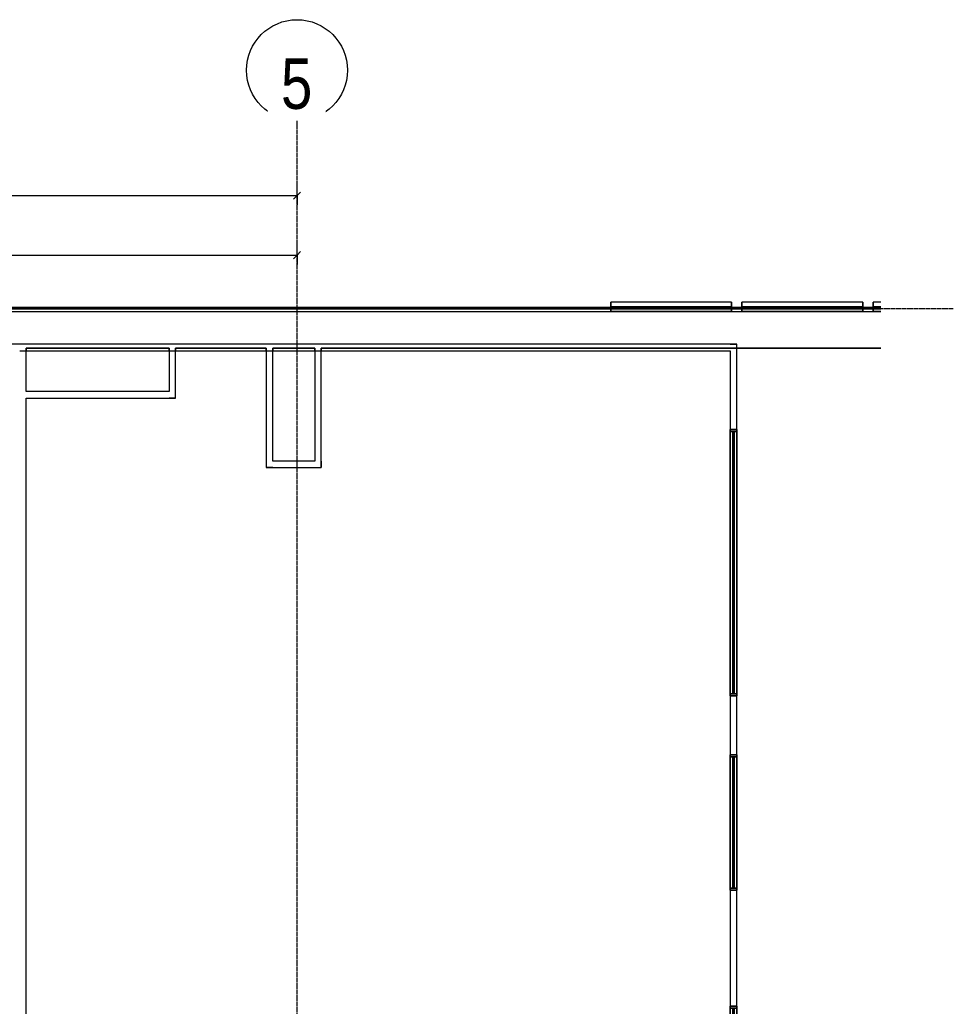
# Model space of a CAD drawing. Header units: millimetres. Extents: x -21807 to 29780, y -1565 to 60640.
# Drawn here: x 8789 to 15901, y 53122 to 60640 of the extents above; entities that cross this region are included whole.
import ezdxf

# ---------------------------------------------------------------- set-up
doc = ezdxf.new("R2010")
doc.units = ezdxf.units.MM
doc.linetypes.add('Grid Line', pattern=[22.225, 12.7, -3.175, 3.175, -3.175])
for name, color, linetype, lineweight in [('A-ANNO-DIMS', 7, 'Continuous', 9), ('A-ANNO-DIMS-110', 7, 'Continuous', 9), ('A-WALL', 7, 'Continuous', 9), ('A-WALL-PATT', 7, 'Continuous', 9), ('S-GRID', 7, 'Continuous', 9), ('S-GRID-IDEN', 7, 'Continuous', 9)]:
    doc.layers.add(name, color=color, linetype=linetype, lineweight=lineweight)
doc.layers.add('A-GLAZ', color=7, linetype='Continuous', lineweight=9, true_color=0x00007f)
doc.styles.add('Arial', font='arial.ttf', dxfattribs={"width": 0.8, "height": 385})
doc.styles.add('Arial_1', font='arial.ttf', dxfattribs={"width": 0.8, "height": 220})
doc.dimstyles.new('AK_DIM_2_0_Arial', dxfattribs={"dimscale": 304.8, "dimtxt": 224.457068, "dimasz": 0.180446, "dimexe": 0.360892, "dimexo": 0.360892, "dimgap": 0.036089, "dimtad": 1, "dimdec": 0, "dimzin": 0, "dimdsep": 46, "dimtxsty": 'Arial_1', "dimblk1": 'OBLIQUE', "dimblk2": 'OBLIQUE', "dimsah": 1, "dimcen": 0.09, "dimadec": 0, "dimazin": 0, "dimtfac": 1, "dimtdec": 4, "dimtix": 1, "dimtmove": 0, "dimatfit": 3, "dimfxl": 1, "dimtvp": 1, "dimtolj": 1, "dimtzin": 0, "dimarcsym": 2})

# ---------------------------------------------------------------- blocks, each defined once
blk = doc.blocks.new('AK_OViewTuongPanel - 2000x1200-1198638-MẶT BẰNG PHÂN VÙNG NHIỆT ĐỘ _ ĐỘ ẨM')
at = {"layer": 'A-GLAZ', "color": 9, "lineweight": 13, "true_color": 0xaaaad4}
for p, q in [((-1015, 25), (-1015, -25)), ((-1000, 25), (-1015, 25)), ((-1000, -25), (-1000, 25)), ((1000, 25), (-1000, 25)), ((1000, 5), (-1000, 5)), ((-1000, 5), (-1000, -5)), ((1015, 25), (1000, 25)), ((1000, 25), (1000, -25)), ((1000, -5), (1000, 5)), ((1015, -25), (1015, 25)), ((-1015, -25), (-1000, -25)), ((-1000, -5), (1000, -5)), ((-1000, -25), (1000, -25)), ((1000, -25), (1015, -25))]:
    blk.add_line(p, q, dxfattribs=at)
at = {"layer": 'A-GLAZ', "color": 7, "lineweight": 13, "true_color": 0xececf5}
for p, q in [((-1015, -25), (-1015, 25)), ((-1000, -5), (-1000, 5)), ((-1000, 5), (-1000, -5)), ((1000, 5), (1000, -5)), ((1000, -5), (1000, 5)), ((1015, 25), (1015, -25))]:
    blk.add_line(p, q, dxfattribs=at)
at = {"layer": 'A-GLAZ', "color": 254, "lineweight": 13, "true_color": 0xe0e0ef}
for p, q in [((-1015, 25), (-1000, 25)), ((-1000, 25), (-1000, 5)), ((1000, 25), (1015, 25)), ((1000, 5), (1000, 25)), ((-1000, -25), (-1015, -25)), ((-1000, -5), (-1000, -25)), ((1000, -25), (1000, -5)), ((1015, -25), (1000, -25))]:
    blk.add_line(p, q, dxfattribs=at)
at = {"layer": 'A-GLAZ', "color": 254, "lineweight": 13, "true_color": 0xcccce5}
for p, q in [((-1000, 25), (1000, 25)), ((-1000, 5), (1000, 5)), ((1000, -5), (-1000, -5)), ((1000, -25), (-1000, -25))]:
    blk.add_line(p, q, dxfattribs=at)
blk = doc.blocks.new('AK_OViewTuongPanel - 1000x1200-1199073-MẶT BẰNG PHÂN VÙNG NHIỆT ĐỘ _ ĐỘ ẨM')
at = {"layer": 'A-GLAZ', "color": 254, "lineweight": 13, "true_color": 0xe0e0ef}
for p, q in [((-515, 25), (-500, 25)), ((-500, 25), (-500, 5)), ((500, 25), (515, 25)), ((500, 5), (500, 25)), ((-500, -25), (-515, -25)), ((-500, -5), (-500, -25)), ((500, -25), (500, -5)), ((515, -25), (500, -25))]:
    blk.add_line(p, q, dxfattribs=at)
at = {"layer": 'A-GLAZ', "color": 7, "lineweight": 13, "true_color": 0xececf5}
for p, q in [((-515, -25), (-515, 25)), ((-500, -5), (-500, 5)), ((-500, 5), (-500, -5)), ((500, 5), (500, -5)), ((500, -5), (500, 5)), ((515, 25), (515, -25))]:
    blk.add_line(p, q, dxfattribs=at)
at = {"layer": 'A-GLAZ', "color": 9, "lineweight": 13, "true_color": 0xaaaad4}
for p, q in [((-515, 25), (-515, -25)), ((-500, 25), (-515, 25)), ((500, 25), (-500, 25)), ((-500, -25), (-500, 25)), ((500, 5), (-500, 5)), ((-500, 5), (-500, -5)), ((515, 25), (500, 25)), ((500, 25), (500, -25)), ((500, -5), (500, 5)), ((515, -25), (515, 25)), ((-515, -25), (-500, -25)), ((-500, -5), (500, -5)), ((-500, -25), (500, -25)), ((500, -25), (515, -25))]:
    blk.add_line(p, q, dxfattribs=at)
at = {"layer": 'A-GLAZ', "color": 254, "lineweight": 13, "true_color": 0xcccce5}
for p, q in [((-500, 25), (500, 25)), ((-500, 5), (500, 5)), ((500, -5), (-500, -5)), ((500, -25), (-500, -25))]:
    blk.add_line(p, q, dxfattribs=at)
blk = doc.blocks.new('M_Window-Louvers - 1000x1000mm-1210469-MẶT BẰNG PHÂN VÙNG NHIỆT ĐỘ _ ĐỘ ẨM')
at = {"layer": 'A-GLAZ', "color": 254, "lineweight": 13, "true_color": 0xcccce5}
for p, q in [((-460.5, 26.3), (-460.5, 61.2)), ((-401.9, 61.2), (-460.5, 61.2)), ((-460.5, 61.2), (-460.5, 26.3)), ((-401.9, 61.2), (-460.5, 61.2)), ((-460.5, -8.7), (-460.5, 26.3)), ((-460.5, 26.3), (-460.5, -8.7)), ((-460.5, -8.7), (-401.9, -8.7)), ((-401.9, -8.7), (-460.5, -8.7))]:
    blk.add_line(p, q, dxfattribs=at)
at = {"layer": 'A-GLAZ', "color": 254, "lineweight": 13, "true_color": 0xe0e0ef}
for p, q in [((-460.5, 61.2), (-460.5, 26.3)), ((-401.9, 61.2), (-460.5, 61.2)), ((-460.5, 26.3), (-460.5, 61.2)), ((-401.9, 61.2), (-460.5, 61.2)), ((-460.5, 26.3), (-460.5, -8.7)), ((-401.9, 26.3), (-460.5, 26.3)), ((-460.5, -8.7), (-460.5, 26.3)), ((-401.9, 26.3), (-460.5, 26.3)), ((-401.9, -8.7), (-460.5, -8.7)), ((-460.5, -8.7), (-401.9, -8.7))]:
    blk.add_line(p, q, dxfattribs=at)
at = {"layer": 'A-GLAZ', "color": 7, "lineweight": 13, "true_color": 0xececf5}
for p, q in [((-460.5, 61.2), (-460.5, 26.3)), ((-401.9, 61.2), (-460.5, 61.2)), ((-460.5, 26.3), (-460.5, 61.2)), ((-401.9, 61.2), (-460.5, 61.2)), ((-460.5, 26.3), (-460.5, -8.7)), ((-460.5, -8.7), (-460.5, 26.3)), ((-401.9, -8.7), (-460.5, -8.7)), ((-460.5, -8.7), (-401.9, -8.7))]:
    blk.add_line(p, q, dxfattribs=at)
at = {"layer": 'A-GLAZ', "color": 7, "lineweight": 13, "true_color": 0xf3f3f9}
for p, q in [((-460.5, 61.2), (-460.5, 26.3)), ((-401.9, 61.2), (-460.5, 61.2)), ((-460.5, 26.3), (-460.5, 61.2)), ((-401.9, 61.2), (-460.5, 61.2)), ((-401.9, 26.3), (-460.5, 26.3)), ((-401.9, 26.3), (-460.5, 26.3)), ((-460.5, 26.3), (-460.5, -8.7)), ((-460.5, -8.7), (-460.5, 26.3)), ((-401.9, -8.7), (-460.5, -8.7)), ((-460.5, -8.7), (-401.9, -8.7))]:
    blk.add_line(p, q, dxfattribs=at)
at = {"layer": 'A-GLAZ', "color": 7, "lineweight": 13, "true_color": 0xf7f7fb}
for p, q in [((-460.5, 61.2), (-460.5, 26.3)), ((-401.9, 61.2), (-460.5, 61.2)), ((-460.5, 26.3), (-460.5, 61.2)), ((-401.9, 61.2), (-460.5, 61.2)), ((-460.5, 26.3), (-460.5, -8.7)), ((-460.5, -8.7), (-460.5, 26.3)), ((-401.9, -8.7), (-460.5, -8.7)), ((-460.5, -8.7), (-401.9, -8.7))]:
    blk.add_line(p, q, dxfattribs=at)
at = {"layer": 'A-GLAZ', "color": 7, "lineweight": 13, "true_color": 0xfafafc}
for p, q in [((-460.5, 61.2), (-460.5, 26.3)), ((-401.9, 61.2), (-460.5, 61.2)), ((-460.5, 26.3), (-460.5, 61.2)), ((-401.9, 61.2), (-460.5, 61.2)), ((-401.9, 26.3), (-460.5, 26.3)), ((-401.9, 26.3), (-460.5, 26.3)), ((-460.5, 26.3), (-460.5, -8.7)), ((-460.5, -8.7), (-460.5, 26.3)), ((-401.9, -8.7), (-460.5, -8.7)), ((-460.5, -8.7), (-401.9, -8.7))]:
    blk.add_line(p, q, dxfattribs=at)
at = {"layer": 'A-GLAZ', "color": 7, "lineweight": 13, "true_color": 0xfcfcfd}
for p, q in [((-460.5, 61.2), (-460.5, 26.3)), ((-401.9, 61.2), (-460.5, 61.2)), ((-460.5, 26.3), (-460.5, 61.2)), ((-401.9, 61.2), (-460.5, 61.2)), ((-460.5, 26.3), (-460.5, -8.7)), ((-460.5, -8.7), (-460.5, 26.3)), ((-401.9, -8.7), (-460.5, -8.7)), ((-460.5, -8.7), (-401.9, -8.7))]:
    blk.add_line(p, q, dxfattribs=at)
at = {"layer": 'A-GLAZ', "color": 7, "lineweight": 13, "true_color": 0xfdfdfd}
for p, q in [((-460.5, 61.2), (-460.5, 26.3)), ((-401.9, 61.2), (-460.5, 61.2)), ((-460.5, 26.3), (-460.5, 61.2)), ((-460.5, 61.2), (-460.5, 26.3)), ((-401.9, 61.2), (-460.5, 61.2)), ((-401.9, 61.2), (-460.5, 61.2)), ((-460.5, 26.3), (-460.5, 61.2)), ((-460.5, 61.2), (-460.5, 26.3)), ((-401.9, 61.2), (-460.5, 61.2)), ((-401.9, 61.2), (-460.5, 61.2)), ((-460.5, 26.3), (-460.5, 61.2)), ((-460.5, 61.2), (-460.5, 26.3)), ((-401.9, 61.2), (-460.5, 61.2)), ((-401.9, 61.2), (-460.5, 61.2)), ((-460.5, 26.3), (-460.5, 61.2)), ((-460.5, 61.2), (-460.5, 26.3)), ((-401.9, 61.2), (-460.5, 61.2)), ((-401.9, 61.2), (-460.5, 61.2)), ((-460.5, 26.3), (-460.5, 61.2)), ((-460.5, 61.2), (-460.5, 26.3)), ((-401.9, 61.2), (-460.5, 61.2)), ((-401.9, 61.2), (-460.5, 61.2)), ((-460.5, 26.3), (-460.5, 61.2)), ((-460.5, 61.2), (-460.5, 26.3)), ((-401.9, 61.2), (-460.5, 61.2)), ((-401.9, 61.2), (-460.5, 61.2)), ((-460.5, 26.3), (-460.5, 61.2)), ((-460.5, 61.2), (-460.5, 26.3)), ((-401.9, 61.2), (-460.5, 61.2)), ((-401.9, 61.2), (-460.5, 61.2)), ((-460.5, 26.3), (-460.5, 61.2)), ((-460.5, 61.2), (-460.5, 26.3)), ((-401.9, 61.2), (-460.5, 61.2)), ((-401.9, 61.2), (-460.5, 61.2)), ((-460.5, 26.3), (-460.5, 61.2)), ((-460.5, 61.2), (-460.5, 26.3)), ((-401.9, 61.2), (-460.5, 61.2)), ((-401.9, 61.2), (-460.5, 61.2)), ((-460.5, 26.3), (-460.5, 61.2)), ((-460.5, 61.2), (-460.5, 26.3)), ((-401.9, 61.2), (-460.5, 61.2)), ((-401.9, 61.2), (-460.5, 61.2)), ((-460.5, 26.3), (-460.5, 61.2)), ((-460.5, 61.2), (-460.5, 26.3)), ((-401.9, 61.2), (-460.5, 61.2)), ((-401.9, 61.2), (-460.5, 61.2)), ((-460.5, 26.3), (-460.5, 61.2)), ((-460.5, 61.2), (-460.5, 26.3)), ((-401.9, 61.2), (-460.5, 61.2)), ((-401.9, 61.2), (-460.5, 61.2)), ((-460.5, 26.3), (-460.5, 61.2)), ((-460.5, 61.2), (-460.5, 26.3)), ((-401.9, 61.2), (-460.5, 61.2)), ((-401.9, 61.2), (-460.5, 61.2)), ((-460.5, 26.3), (-460.5, 61.2)), ((-460.5, 61.2), (-460.5, 26.3)), ((-401.9, 61.2), (-460.5, 61.2)), ((-401.9, 61.2), (-460.5, 61.2)), ((-401.9, 26.3), (-460.5, 26.3)), ((-401.9, 26.3), (-460.5, 26.3)), ((-401.9, 26.3), (-460.5, 26.3)), ((-401.9, 26.3), (-460.5, 26.3)), ((-401.9, 26.3), (-460.5, 26.3)), ((-401.9, 26.3), (-460.5, 26.3)), ((-401.9, 26.3), (-460.5, 26.3)), ((-460.5, 26.3), (-460.5, -8.7)), ((-401.9, 26.3), (-460.5, 26.3)), ((-401.9, 26.3), (-460.5, 26.3)), ((-460.5, -8.7), (-460.5, 26.3)), ((-460.5, 26.3), (-460.5, -8.7)), ((-401.9, 26.3), (-460.5, 26.3)), ((-401.9, 26.3), (-460.5, 26.3)), ((-460.5, -8.7), (-460.5, 26.3)), ((-460.5, 26.3), (-460.5, -8.7)), ((-401.9, 26.3), (-460.5, 26.3)), ((-401.9, 26.3), (-460.5, 26.3)), ((-460.5, -8.7), (-460.5, 26.3)), ((-460.5, 26.3), (-460.5, -8.7)), ((-401.9, 26.3), (-460.5, 26.3)), ((-401.9, 26.3), (-460.5, 26.3)), ((-460.5, -8.7), (-460.5, 26.3)), ((-460.5, 26.3), (-460.5, -8.7)), ((-401.9, 26.3), (-460.5, 26.3)), ((-401.9, 26.3), (-460.5, 26.3)), ((-460.5, -8.7), (-460.5, 26.3)), ((-460.5, 26.3), (-460.5, -8.7)), ((-401.9, 26.3), (-460.5, 26.3)), ((-401.9, 26.3), (-460.5, 26.3)), ((-460.5, -8.7), (-460.5, 26.3)), ((-460.5, 26.3), (-460.5, -8.7)), ((-401.9, 26.3), (-460.5, 26.3)), ((-401.9, 26.3), (-460.5, 26.3)), ((-460.5, -8.7), (-460.5, 26.3)), ((-460.5, 26.3), (-460.5, -8.7)), ((-401.9, 26.3), (-460.5, 26.3)), ((-401.9, 26.3), (-460.5, 26.3)), ((-460.5, -8.7), (-460.5, 26.3)), ((-460.5, 26.3), (-460.5, -8.7)), ((-401.9, 26.3), (-460.5, 26.3)), ((-401.9, 26.3), (-460.5, 26.3)), ((-460.5, -8.7), (-460.5, 26.3)), ((-460.5, 26.3), (-460.5, -8.7)), ((-401.9, 26.3), (-460.5, 26.3)), ((-401.9, 26.3), (-460.5, 26.3)), ((-460.5, -8.7), (-460.5, 26.3)), ((-460.5, 26.3), (-460.5, -8.7)), ((-401.9, 26.3), (-460.5, 26.3)), ((-401.9, 26.3), (-460.5, 26.3)), ((-460.5, -8.7), (-460.5, 26.3)), ((-460.5, 26.3), (-460.5, -8.7)), ((-401.9, 26.3), (-460.5, 26.3)), ((-401.9, 26.3), (-460.5, 26.3)), ((-460.5, -8.7), (-460.5, 26.3)), ((-460.5, 26.3), (-460.5, -8.7)), ((-401.9, 26.3), (-460.5, 26.3)), ((-401.9, 26.3), (-460.5, 26.3)), ((-460.5, -8.7), (-460.5, 26.3)), ((-460.5, 26.3), (-460.5, -8.7)), ((-401.9, 26.3), (-460.5, 26.3)), ((-401.9, 26.3), (-460.5, 26.3)), ((-460.5, -8.7), (-460.5, 26.3)), ((-460.5, 26.3), (-460.5, -8.7)), ((-401.9, 26.3), (-460.5, 26.3)), ((-401.9, 26.3), (-460.5, 26.3)), ((-401.9, -8.7), (-460.5, -8.7)), ((-460.5, -8.7), (-401.9, -8.7)), ((-401.9, -8.7), (-460.5, -8.7)), ((-460.5, -8.7), (-401.9, -8.7)), ((-401.9, -8.7), (-460.5, -8.7)), ((-460.5, -8.7), (-401.9, -8.7)), ((-401.9, -8.7), (-460.5, -8.7)), ((-460.5, -8.7), (-401.9, -8.7)), ((-401.9, -8.7), (-460.5, -8.7)), ((-460.5, -8.7), (-401.9, -8.7)), ((-401.9, -8.7), (-460.5, -8.7)), ((-460.5, -8.7), (-401.9, -8.7)), ((-401.9, -8.7), (-460.5, -8.7)), ((-460.5, -8.7), (-401.9, -8.7)), ((-401.9, -8.7), (-460.5, -8.7)), ((-460.5, -8.7), (-401.9, -8.7)), ((-401.9, -8.7), (-460.5, -8.7)), ((-460.5, -8.7), (-401.9, -8.7)), ((-401.9, -8.7), (-460.5, -8.7)), ((-460.5, -8.7), (-401.9, -8.7)), ((-401.9, -8.7), (-460.5, -8.7)), ((-460.5, -8.7), (-401.9, -8.7)), ((-401.9, -8.7), (-460.5, -8.7)), ((-460.5, -8.7), (-401.9, -8.7)), ((-401.9, -8.7), (-460.5, -8.7)), ((-460.5, -8.7), (-401.9, -8.7)), ((-401.9, -8.7), (-460.5, -8.7)), ((-460.5, -8.7), (-401.9, -8.7)), ((-401.9, -8.7), (-460.5, -8.7))]:
    blk.add_line(p, q, dxfattribs=at)
at = {"layer": 'A-GLAZ', "color": 9, "lineweight": 13, "true_color": 0xaaaad4}
for p, q in [((-460.5, 26.3), (-460.5, 61.2)), ((-401.9, 61.2), (-460.5, 61.2)), ((-460.5, -8.7), (-460.5, 26.3)), ((-401.9, 26.3), (-460.5, 26.3)), ((-460.5, -8.7), (-401.9, -8.7))]:
    blk.add_line(p, q, dxfattribs=at)
blk = doc.blocks.new('M_Window-Louvers - 1000x1000mm-V20-MẶT BẰNG PHÂN VÙNG NHIỆT ĐỘ _ ĐỘ ẨM')
at = {"layer": 'A-GLAZ', "color": 254, "lineweight": 13, "true_color": 0xcccce5}
for p, q in [((-460.5, 26.275), (-460.5, 61.2)), ((460.5, 61.2), (-460.5, 61.2)), ((-460.5, 61.2), (-460.5, 26.275)), ((460.5, 61.2), (-460.5, 61.2)), ((-460.5, -8.65), (-460.5, 26.275)), ((-460.5, 26.275), (-460.5, -8.65)), ((460.5, 61.2), (460.5, 26.275)), ((460.5, 26.275), (460.5, 61.2)), ((460.5, 26.275), (460.5, -8.65)), ((460.5, -8.65), (460.5, 26.275)), ((-460.5, -8.65), (460.5, -8.65)), ((460.5, -8.65), (-460.5, -8.65))]:
    blk.add_line(p, q, dxfattribs=at)
at = {"layer": 'A-GLAZ', "color": 254, "lineweight": 13, "true_color": 0xe0e0ef}
for p, q in [((-460.5, 61.2), (-460.5, 26.275)), ((460.5, 61.2), (-460.5, 61.2)), ((-460.5, 26.275), (-460.5, 61.2)), ((460.5, 61.2), (-460.5, 61.2)), ((-460.5, 26.275), (-460.5, -8.65)), ((460.5, 26.275), (-460.5, 26.275)), ((-460.5, -8.65), (-460.5, 26.275)), ((460.5, 26.275), (-460.5, 26.275)), ((460.5, 26.275), (460.5, 61.2)), ((460.5, 61.2), (460.5, 26.275)), ((460.5, -8.65), (460.5, 26.275)), ((460.5, 26.275), (460.5, -8.65)), ((460.5, -8.65), (-460.5, -8.65)), ((-460.5, -8.65), (460.5, -8.65))]:
    blk.add_line(p, q, dxfattribs=at)
at = {"layer": 'A-GLAZ', "color": 7, "lineweight": 13, "true_color": 0xececf5}
for p, q in [((-460.5, 61.2), (-460.5, 26.275)), ((460.5, 61.2), (-460.5, 61.2)), ((-460.5, 26.275), (-460.5, 61.2)), ((460.5, 61.2), (-460.5, 61.2)), ((-460.5, 26.275), (-460.5, -8.65)), ((-460.5, -8.65), (-460.5, 26.275)), ((460.5, 26.275), (460.5, 61.2)), ((460.5, 61.2), (460.5, 26.275)), ((460.5, -8.65), (460.5, 26.275)), ((460.5, 26.275), (460.5, -8.65)), ((460.5, -8.65), (-460.5, -8.65)), ((-460.5, -8.65), (460.5, -8.65))]:
    blk.add_line(p, q, dxfattribs=at)
at = {"layer": 'A-GLAZ', "color": 7, "lineweight": 13, "true_color": 0xf3f3f9}
for p, q in [((-460.5, 61.2), (-460.5, 26.275)), ((460.5, 61.2), (-460.5, 61.2)), ((-460.5, 26.275), (-460.5, 61.2)), ((460.5, 61.2), (-460.5, 61.2)), ((460.5, 26.275), (-460.5, 26.275)), ((460.5, 26.275), (-460.5, 26.275)), ((-460.5, 26.275), (-460.5, -8.65)), ((-460.5, -8.65), (-460.5, 26.275)), ((460.5, 26.275), (460.5, 61.2)), ((460.5, 61.2), (460.5, 26.275)), ((460.5, -8.65), (460.5, 26.275)), ((460.5, 26.275), (460.5, -8.65)), ((460.5, -8.65), (-460.5, -8.65)), ((-460.5, -8.65), (460.5, -8.65))]:
    blk.add_line(p, q, dxfattribs=at)
at = {"layer": 'A-GLAZ', "color": 7, "lineweight": 13, "true_color": 0xf7f7fb}
for p, q in [((-460.5, 61.2), (-460.5, 26.275)), ((460.5, 61.2), (-460.5, 61.2)), ((-460.5, 26.275), (-460.5, 61.2)), ((460.5, 61.2), (-460.5, 61.2)), ((-460.5, 26.275), (-460.5, -8.65)), ((-460.5, -8.65), (-460.5, 26.275)), ((460.5, 26.275), (460.5, 61.2)), ((460.5, 61.2), (460.5, 26.275)), ((460.5, -8.65), (460.5, 26.275)), ((460.5, 26.275), (460.5, -8.65)), ((460.5, -8.65), (-460.5, -8.65)), ((-460.5, -8.65), (460.5, -8.65))]:
    blk.add_line(p, q, dxfattribs=at)
at = {"layer": 'A-GLAZ', "color": 7, "lineweight": 13, "true_color": 0xfafafc}
for p, q in [((-460.5, 61.2), (-460.5, 26.275)), ((460.5, 61.2), (-460.5, 61.2)), ((-460.5, 26.275), (-460.5, 61.2)), ((460.5, 61.2), (-460.5, 61.2)), ((460.5, 26.275), (-460.5, 26.275)), ((460.5, 26.275), (-460.5, 26.275)), ((-460.5, 26.275), (-460.5, -8.65)), ((-460.5, -8.65), (-460.5, 26.275)), ((460.5, 26.275), (460.5, 61.2)), ((460.5, 61.2), (460.5, 26.275)), ((460.5, -8.65), (460.5, 26.275)), ((460.5, 26.275), (460.5, -8.65)), ((460.5, -8.65), (-460.5, -8.65)), ((-460.5, -8.65), (460.5, -8.65))]:
    blk.add_line(p, q, dxfattribs=at)
at = {"layer": 'A-GLAZ', "color": 7, "lineweight": 13, "true_color": 0xfcfcfd}
for p, q in [((-460.5, 61.2), (-460.5, 26.275)), ((460.5, 61.2), (-460.5, 61.2)), ((-460.5, 26.275), (-460.5, 61.2)), ((460.5, 61.2), (-460.5, 61.2)), ((-460.5, 26.275), (-460.5, -8.65)), ((-460.5, -8.65), (-460.5, 26.275)), ((460.5, 26.275), (460.5, 61.2)), ((460.5, 61.2), (460.5, 26.275)), ((460.5, -8.65), (460.5, 26.275)), ((460.5, 26.275), (460.5, -8.65)), ((460.5, -8.65), (-460.5, -8.65)), ((-460.5, -8.65), (460.5, -8.65))]:
    blk.add_line(p, q, dxfattribs=at)
at = {"layer": 'A-GLAZ', "color": 7, "lineweight": 13, "true_color": 0xfdfdfd}
for p, q in [((-460.5, 61.2), (-460.5, 26.275)), ((460.5, 61.2), (-460.5, 61.2)), ((-460.5, 26.275), (-460.5, 61.2)), ((-460.5, 61.2), (-460.5, 26.275)), ((460.5, 61.2), (-460.5, 61.2)), ((460.5, 61.2), (-460.5, 61.2)), ((-460.5, 26.275), (-460.5, 61.2)), ((-460.5, 61.2), (-460.5, 26.275)), ((460.5, 61.2), (-460.5, 61.2)), ((460.5, 61.2), (-460.5, 61.2)), ((-460.5, 26.275), (-460.5, 61.2)), ((-460.5, 61.2), (-460.5, 26.275)), ((460.5, 61.2), (-460.5, 61.2)), ((460.5, 61.2), (-460.5, 61.2)), ((-460.5, 26.275), (-460.5, 61.2)), ((-460.5, 61.2), (-460.5, 26.275)), ((460.5, 61.2), (-460.5, 61.2)), ((460.5, 61.2), (-460.5, 61.2)), ((-460.5, 26.275), (-460.5, 61.2)), ((-460.5, 61.2), (-460.5, 26.275)), ((460.5, 61.2), (-460.5, 61.2)), ((460.5, 61.2), (-460.5, 61.2)), ((-460.5, 26.275), (-460.5, 61.2)), ((-460.5, 61.2), (-460.5, 26.275)), ((460.5, 61.2), (-460.5, 61.2)), ((460.5, 61.2), (-460.5, 61.2)), ((-460.5, 26.275), (-460.5, 61.2)), ((-460.5, 61.2), (-460.5, 26.275)), ((460.5, 61.2), (-460.5, 61.2)), ((460.5, 61.2), (-460.5, 61.2)), ((-460.5, 26.275), (-460.5, 61.2)), ((-460.5, 61.2), (-460.5, 26.275)), ((460.5, 61.2), (-460.5, 61.2)), ((460.5, 61.2), (-460.5, 61.2)), ((-460.5, 26.275), (-460.5, 61.2)), ((-460.5, 61.2), (-460.5, 26.275)), ((460.5, 61.2), (-460.5, 61.2)), ((460.5, 61.2), (-460.5, 61.2)), ((-460.5, 26.275), (-460.5, 61.2)), ((-460.5, 61.2), (-460.5, 26.275)), ((460.5, 61.2), (-460.5, 61.2)), ((460.5, 61.2), (-460.5, 61.2)), ((-460.5, 26.275), (-460.5, 61.2)), ((-460.5, 61.2), (-460.5, 26.275)), ((460.5, 61.2), (-460.5, 61.2)), ((460.5, 61.2), (-460.5, 61.2)), ((-460.5, 26.275), (-460.5, 61.2)), ((-460.5, 61.2), (-460.5, 26.275)), ((460.5, 61.2), (-460.5, 61.2)), ((460.5, 61.2), (-460.5, 61.2)), ((-460.5, 26.275), (-460.5, 61.2)), ((-460.5, 61.2), (-460.5, 26.275)), ((460.5, 61.2), (-460.5, 61.2)), ((460.5, 61.2), (-460.5, 61.2)), ((-460.5, 26.275), (-460.5, 61.2)), ((-460.5, 61.2), (-460.5, 26.275)), ((460.5, 61.2), (-460.5, 61.2)), ((460.5, 61.2), (-460.5, 61.2)), ((460.5, 26.275), (-460.5, 26.275)), ((460.5, 26.275), (-460.5, 26.275)), ((460.5, 26.275), (-460.5, 26.275)), ((460.5, 26.275), (-460.5, 26.275)), ((460.5, 26.275), (-460.5, 26.275)), ((460.5, 26.275), (-460.5, 26.275)), ((460.5, 26.275), (-460.5, 26.275)), ((-460.5, 26.275), (-460.5, -8.65)), ((460.5, 26.275), (-460.5, 26.275)), ((460.5, 26.275), (-460.5, 26.275)), ((-460.5, -8.65), (-460.5, 26.275)), ((-460.5, 26.275), (-460.5, -8.65)), ((460.5, 26.275), (-460.5, 26.275)), ((460.5, 26.275), (-460.5, 26.275)), ((-460.5, -8.65), (-460.5, 26.275)), ((-460.5, 26.275), (-460.5, -8.65)), ((460.5, 26.275), (-460.5, 26.275)), ((460.5, 26.275), (-460.5, 26.275)), ((-460.5, -8.65), (-460.5, 26.275)), ((-460.5, 26.275), (-460.5, -8.65)), ((460.5, 26.275), (-460.5, 26.275)), ((460.5, 26.275), (-460.5, 26.275)), ((-460.5, -8.65), (-460.5, 26.275)), ((-460.5, 26.275), (-460.5, -8.65)), ((460.5, 26.275), (-460.5, 26.275)), ((460.5, 26.275), (-460.5, 26.275)), ((-460.5, -8.65), (-460.5, 26.275)), ((-460.5, 26.275), (-460.5, -8.65)), ((460.5, 26.275), (-460.5, 26.275)), ((460.5, 26.275), (-460.5, 26.275)), ((-460.5, -8.65), (-460.5, 26.275)), ((-460.5, 26.275), (-460.5, -8.65)), ((460.5, 26.275), (-460.5, 26.275)), ((460.5, 26.275), (-460.5, 26.275)), ((-460.5, -8.65), (-460.5, 26.275)), ((-460.5, 26.275), (-460.5, -8.65)), ((460.5, 26.275), (-460.5, 26.275)), ((460.5, 26.275), (-460.5, 26.275)), ((-460.5, -8.65), (-460.5, 26.275)), ((-460.5, 26.275), (-460.5, -8.65)), ((460.5, 26.275), (-460.5, 26.275)), ((460.5, 26.275), (-460.5, 26.275)), ((-460.5, -8.65), (-460.5, 26.275)), ((-460.5, 26.275), (-460.5, -8.65)), ((460.5, 26.275), (-460.5, 26.275)), ((460.5, 26.275), (-460.5, 26.275)), ((-460.5, -8.65), (-460.5, 26.275)), ((-460.5, 26.275), (-460.5, -8.65)), ((460.5, 26.275), (-460.5, 26.275)), ((460.5, 26.275), (-460.5, 26.275)), ((-460.5, -8.65), (-460.5, 26.275)), ((-460.5, 26.275), (-460.5, -8.65)), ((460.5, 26.275), (-460.5, 26.275)), ((460.5, 26.275), (-460.5, 26.275)), ((-460.5, -8.65), (-460.5, 26.275)), ((-460.5, 26.275), (-460.5, -8.65)), ((460.5, 26.275), (-460.5, 26.275)), ((460.5, 26.275), (-460.5, 26.275)), ((-460.5, -8.65), (-460.5, 26.275)), ((-460.5, 26.275), (-460.5, -8.65)), ((460.5, 26.275), (-460.5, 26.275)), ((460.5, 26.275), (-460.5, 26.275)), ((-460.5, -8.65), (-460.5, 26.275)), ((-460.5, 26.275), (-460.5, -8.65)), ((460.5, 26.275), (-460.5, 26.275)), ((460.5, 26.275), (-460.5, 26.275)), ((460.5, 26.275), (460.5, 61.2)), ((460.5, 26.275), (460.5, 61.2)), ((460.5, 61.2), (460.5, 26.275)), ((460.5, 26.275), (460.5, 61.2)), ((460.5, 61.2), (460.5, 26.275)), ((460.5, 26.275), (460.5, 61.2)), ((460.5, 61.2), (460.5, 26.275)), ((460.5, 26.275), (460.5, 61.2)), ((460.5, 61.2), (460.5, 26.275)), ((460.5, 26.275), (460.5, 61.2)), ((460.5, 61.2), (460.5, 26.275)), ((460.5, 26.275), (460.5, 61.2)), ((460.5, 61.2), (460.5, 26.275)), ((460.5, 26.275), (460.5, 61.2)), ((460.5, 61.2), (460.5, 26.275)), ((460.5, 26.275), (460.5, 61.2)), ((460.5, 61.2), (460.5, 26.275)), ((460.5, 26.275), (460.5, 61.2)), ((460.5, 61.2), (460.5, 26.275)), ((460.5, 26.275), (460.5, 61.2)), ((460.5, 61.2), (460.5, 26.275)), ((460.5, 26.275), (460.5, 61.2)), ((460.5, 61.2), (460.5, 26.275)), ((460.5, 26.275), (460.5, 61.2)), ((460.5, 61.2), (460.5, 26.275)), ((460.5, 26.275), (460.5, 61.2)), ((460.5, 61.2), (460.5, 26.275)), ((460.5, 26.275), (460.5, 61.2)), ((460.5, 61.2), (460.5, 26.275)), ((460.5, -8.65), (460.5, 26.275)), ((460.5, -8.65), (460.5, 26.275)), ((460.5, 26.275), (460.5, -8.65)), ((460.5, -8.65), (460.5, 26.275)), ((460.5, 26.275), (460.5, -8.65)), ((460.5, -8.65), (460.5, 26.275)), ((460.5, 26.275), (460.5, -8.65)), ((460.5, -8.65), (460.5, 26.275)), ((460.5, 26.275), (460.5, -8.65)), ((460.5, -8.65), (460.5, 26.275)), ((460.5, 26.275), (460.5, -8.65)), ((460.5, -8.65), (460.5, 26.275)), ((460.5, 26.275), (460.5, -8.65)), ((460.5, -8.65), (460.5, 26.275)), ((460.5, 26.275), (460.5, -8.65)), ((460.5, -8.65), (460.5, 26.275)), ((460.5, 26.275), (460.5, -8.65)), ((460.5, -8.65), (460.5, 26.275)), ((460.5, 26.275), (460.5, -8.65)), ((460.5, -8.65), (460.5, 26.275)), ((460.5, 26.275), (460.5, -8.65)), ((460.5, -8.65), (460.5, 26.275)), ((460.5, 26.275), (460.5, -8.65)), ((460.5, -8.65), (460.5, 26.275)), ((460.5, 26.275), (460.5, -8.65)), ((460.5, -8.65), (460.5, 26.275)), ((460.5, 26.275), (460.5, -8.65)), ((460.5, -8.65), (460.5, 26.275)), ((460.5, 26.275), (460.5, -8.65)), ((460.5, -8.65), (-460.5, -8.65)), ((-460.5, -8.65), (460.5, -8.65)), ((460.5, -8.65), (-460.5, -8.65)), ((-460.5, -8.65), (460.5, -8.65)), ((460.5, -8.65), (-460.5, -8.65)), ((-460.5, -8.65), (460.5, -8.65)), ((460.5, -8.65), (-460.5, -8.65)), ((-460.5, -8.65), (460.5, -8.65)), ((460.5, -8.65), (-460.5, -8.65)), ((-460.5, -8.65), (460.5, -8.65)), ((460.5, -8.65), (-460.5, -8.65)), ((-460.5, -8.65), (460.5, -8.65)), ((460.5, -8.65), (-460.5, -8.65)), ((-460.5, -8.65), (460.5, -8.65)), ((460.5, -8.65), (-460.5, -8.65)), ((-460.5, -8.65), (460.5, -8.65)), ((460.5, -8.65), (-460.5, -8.65)), ((-460.5, -8.65), (460.5, -8.65)), ((460.5, -8.65), (-460.5, -8.65)), ((-460.5, -8.65), (460.5, -8.65)), ((460.5, -8.65), (-460.5, -8.65)), ((-460.5, -8.65), (460.5, -8.65)), ((460.5, -8.65), (-460.5, -8.65)), ((-460.5, -8.65), (460.5, -8.65)), ((460.5, -8.65), (-460.5, -8.65)), ((-460.5, -8.65), (460.5, -8.65)), ((460.5, -8.65), (-460.5, -8.65)), ((-460.5, -8.65), (460.5, -8.65)), ((460.5, -8.65), (-460.5, -8.65))]:
    blk.add_line(p, q, dxfattribs=at)
at = {"layer": 'A-GLAZ', "color": 9, "lineweight": 13, "true_color": 0xaaaad4}
for p, q in [((-460.5, 26.275), (-460.5, 61.2)), ((460.5, 61.2), (-460.5, 61.2)), ((-460.5, -8.65), (-460.5, 26.275)), ((460.5, 26.275), (-460.5, 26.275)), ((460.5, 61.2), (460.5, 26.275)), ((460.5, 26.275), (460.5, -8.65)), ((-460.5, -8.65), (460.5, -8.65))]:
    blk.add_line(p, q, dxfattribs=at)
blk = doc.blocks.new('AK_OViewTuongPanel - 2000x1200-V9-MẶT BẰNG PHÂN VÙNG NHIỆT ĐỘ _ ĐỘ ẨM')
at = {"layer": 'A-GLAZ', "color": 9, "lineweight": 13, "true_color": 0xaaaad4}
for p, q in [((-1015, 25), (-1015, -25)), ((-1000, 25), (-1015, 25)), ((-1000, -25), (-1000, 25)), ((1000, 25), (-1000, 25)), ((1000, 5), (-1000, 5)), ((-1000, 5), (-1000, -5)), ((1015, 25), (1000, 25)), ((1000, 25), (1000, -25)), ((1000, -5), (1000, 5)), ((1015, -25), (1015, 25)), ((-1015, -25), (-1000, -25)), ((-1000, -5), (1000, -5)), ((-1000, -25), (1000, -25)), ((1000, -25), (1015, -25))]:
    blk.add_line(p, q, dxfattribs=at)
at = {"layer": 'A-GLAZ', "color": 7, "lineweight": 13, "true_color": 0xececf5}
for p, q in [((-1015, -25), (-1015, 25)), ((-1000, -5), (-1000, 5)), ((-1000, 5), (-1000, -5)), ((1000, 5), (1000, -5)), ((1000, -5), (1000, 5)), ((1015, 25), (1015, -25))]:
    blk.add_line(p, q, dxfattribs=at)
at = {"layer": 'A-GLAZ', "color": 254, "lineweight": 13, "true_color": 0xe0e0ef}
for p, q in [((-1015, 25), (-1000, 25)), ((-1000, 25), (-1000, 5)), ((1000, 25), (1015, 25)), ((1000, 5), (1000, 25)), ((-1000, -25), (-1015, -25)), ((-1000, -5), (-1000, -25)), ((1000, -25), (1000, -5)), ((1015, -25), (1000, -25))]:
    blk.add_line(p, q, dxfattribs=at)
at = {"layer": 'A-GLAZ', "color": 254, "lineweight": 13, "true_color": 0xcccce5}
for p, q in [((-1000, 25), (1000, 25)), ((-1000, 5), (1000, 5)), ((1000, -5), (-1000, -5)), ((1000, -25), (-1000, -25))]:
    blk.add_line(p, q, dxfattribs=at)
blk = doc.blocks.new('AK-SGS-M3-A_rvt-1-MẶT BẰNG PHÂN VÙNG NHIỆT ĐỘ _ ĐỘ ẨM')
at = {"layer": 'A-WALL-PATT', "true_color": 0xeaeaea, "transparency": 33554534}
h = blk.add_hatch(color=254, dxfattribs=at)
h.paths.add_polyline_path([(-20048.6, 58416.9), (-19998.6, 58416.9), (-19998.6, 58436.9), (-17584.1, 58436.9), (-17584.1, 58446.9), (-20048.6, 58446.9), (-20048.6, 58436.9)])
h.paths.add_polyline_path([(15212.1, 58436.9), (15291, 58436.9), (15291, 58446.9), (15212.1, 58446.9)])
h.paths.add_polyline_path([(14291.1, 58436.9), (14291.1, 58446.9), (14212.2, 58446.9), (14212.2, 58436.9), (14272.3, 58436.9)])
h.paths.add_polyline_path([(13291.2, 58436.9), (13291.2, 58446.9), (8511.7, 58446.9), (8511.7, 58436.9), (13051.4, 58436.9)])
h.paths.add_polyline_path([(-16663.1, 58436.9), (-16584.2, 58436.9), (-16584.2, 58446.9), (-16663.1, 58446.9)])
h.paths.add_polyline_path([(-15663.2, 58436.9), (-15584.3, 58436.9), (-15584.3, 58446.9), (-15663.2, 58446.9)])
h.paths.add_polyline_path([(-14663.3, 58436.9), (-9809.1, 58436.9), (-9809.1, 58446.9), (-14663.3, 58446.9)])
h.paths.add_polyline_path([(7590.7, 58436.9), (7590.7, 58446.9), (7511.8, 58446.9), (7511.8, 58436.9), (7521.4, 58436.9)])
h.paths.add_polyline_path([(6590.8, 58436.9), (6590.8, 58446.9), (6511.9, 58446.9), (6511.9, 58436.9), (6587.7, 58436.9)])
h.paths.add_polyline_path([(-8888.1, 58436.9), (-8809.2, 58436.9), (-8809.2, 58446.9), (-8888.1, 58446.9)])
h.paths.add_polyline_path([(5590.9, 58436.9), (5590.9, 58446.9), (-6888.3, 58446.9), (-6888.3, 58436.9), (5007.7, 58436.9)])
h.paths.add_polyline_path([(-7888.2, 58436.9), (-7809.3, 58436.9), (-7809.3, 58446.9), (-7888.2, 58446.9)])
h = blk.add_hatch(color=254, dxfattribs=at)
h.paths.add_polyline_path([(15349.5, 58436.9), (15349.5, 58446.9), (15291, 58446.9), (15291, 58436.9)])
h.paths.add_polyline_path([(-17399.6, 58436.9), (-16663.1, 58436.9), (-16663.1, 58446.9), (-17584.1, 58446.9), (-17584.1, 58436.9)])
h.paths.add_polyline_path([(15212.1, 58436.9), (15212.1, 58446.9), (14291.1, 58446.9), (14291.1, 58436.9), (15205.9, 58436.9)])
h.paths.add_polyline_path([(-16584.2, 58436.9), (-15663.2, 58436.9), (-15663.2, 58446.9), (-16584.2, 58446.9)])
h.paths.add_polyline_path([(14212.2, 58436.9), (14212.2, 58446.9), (13291.2, 58446.9), (13291.2, 58436.9), (14200.5, 58436.9)])
h.paths.add_polyline_path([(-15584.3, 58436.9), (-14663.3, 58436.9), (-14663.3, 58446.9), (-15584.3, 58446.9)])
h.paths.add_polyline_path([(8511.7, 58436.9), (8511.7, 58446.9), (7590.7, 58446.9), (7590.7, 58436.9), (8455, 58436.9)])
h.paths.add_polyline_path([(-9809.1, 58436.9), (-8888.1, 58436.9), (-8888.1, 58446.9), (-9809.1, 58446.9)])
h.paths.add_polyline_path([(7511.8, 58436.9), (7511.8, 58446.9), (6590.8, 58446.9), (6590.8, 58436.9), (7449.5, 58436.9)])
h.paths.add_polyline_path([(-8809.2, 58436.9), (-7888.2, 58436.9), (-7888.2, 58446.9), (-8809.2, 58446.9)])
h.paths.add_polyline_path([(6511.9, 58436.9), (6511.9, 58446.9), (5590.9, 58446.9), (5590.9, 58436.9), (6444.1, 58436.9)])
h.paths.add_polyline_path([(-7809.3, 58436.9), (-6888.3, 58436.9), (-6888.3, 58446.9), (-7809.3, 58446.9)])
at = {"layer": 'A-WALL', "color": 253, "lineweight": 13, "true_color": 0xaaaaaa}
for p, q in [((13291.2, 58446.9), (8511.7, 58446.9)), ((14291.1, 58446.9), (14212.2, 58446.9)), ((15291, 58446.9), (15212.1, 58446.9)), ((8511.7, 58416.9), (13291.2, 58416.9)), ((14212.2, 58416.9), (14291.1, 58416.9)), ((15212.1, 58416.9), (15291, 58416.9)), ((14201.4, 58166.9), (3042.8, 58166.9)), ((14251.4, 58166.9), (14201.4, 58166.9)), ((14251.4, 57516.9), (14251.4, 58166.9)), ((15349.5, 58136.9), (14251.4, 58136.9)), ((8838.9, 58116.9), (9926.4, 58116.9)), ((8838.9, 57806.9), (8838.9, 58116.9)), ((9926.4, 58116.9), (9926.4, 57806.9)), ((9976.4, 58116.9), (10666.4, 58116.9)), ((9976.4, 57756.9), (9976.4, 58116.9)), ((10666.4, 58116.9), (10666.4, 57226.9)), ((10716.4, 58116.9), (11036.4, 58116.9)), ((10716.4, 57276.9), (10716.4, 58116.9)), ((11036.4, 58116.9), (11036.4, 57276.9)), ((11086.4, 58116.9), (14201.4, 58116.9)), ((11086.4, 57276.9), (11086.4, 58116.9)), ((14201.4, 58116.9), (14201.4, 57516.9)), ((9926.4, 57806.9), (8838.9, 57806.9)), ((8838.9, 45066.9), (8838.9, 57756.9)), ((8838.9, 57756.9), (9926.4, 57756.9)), ((9926.4, 57756.9), (9976.4, 57756.9)), ((10666.4, 57226.9), (10716.4, 57226.9)), ((11036.4, 57276.9), (10716.4, 57276.9)), ((10716.4, 57226.9), (11086.4, 57226.9)), ((11086.4, 57226.9), (11086.4, 57276.9)), ((14201.4, 55486.9), (14201.4, 55036.9)), ((14251.4, 55036.9), (14251.4, 55486.9)), ((14201.4, 54006.9), (14201.4, 53121.9)), ((14251.4, 53121.9), (14251.4, 54006.9))]:
    blk.add_line(p, q, dxfattribs=at)
at = {"layer": 'A-WALL', "color": 9, "lineweight": 13, "true_color": 0xc3c3c3}
for p, q in [((13291.2, 58446.9), (8511.7, 58446.9)), ((8511.7, 58436.9), (13291.2, 58436.9)), ((14291.1, 58446.9), (14212.2, 58446.9)), ((14212.2, 58436.9), (14291.1, 58436.9)), ((15291, 58446.9), (15212.1, 58446.9)), ((15212.1, 58436.9), (15291, 58436.9)), ((8511.7, 58416.9), (13291.2, 58416.9)), ((14212.2, 58416.9), (14291.1, 58416.9)), ((15212.1, 58416.9), (15291, 58416.9))]:
    blk.add_line(p, q, dxfattribs=at)
at = {"layer": 'A-WALL', "color": 254, "lineweight": 13, "true_color": 0xd8d8d8}
for p, q in [((13291.2, 58436.9), (8511.7, 58436.9)), ((14291.1, 58436.9), (14212.2, 58436.9)), ((15291, 58436.9), (15212.1, 58436.9))]:
    blk.add_line(p, q, dxfattribs=at)
at = {"layer": 'A-WALL', "color": 7, "lineweight": 13, "true_color": 0xfdfdfd}
for p, q in [((14212.2, 58446.9), (13291.2, 58446.9)), ((14212.2, 58446.9), (13291.2, 58446.9)), ((13291.2, 58436.9), (14212.2, 58436.9)), ((14212.2, 58436.9), (13291.2, 58436.9)), ((15212.1, 58446.9), (14291.1, 58446.9)), ((15212.1, 58446.9), (14291.1, 58446.9)), ((14291.1, 58436.9), (15212.1, 58436.9)), ((15212.1, 58436.9), (14291.1, 58436.9)), ((15349.5, 58446.9), (15291, 58446.9)), ((15349.5, 58446.9), (15291, 58446.9)), ((15291, 58436.9), (15349.5, 58436.9)), ((15349.5, 58436.9), (15291, 58436.9)), ((13291.2, 58416.9), (14212.2, 58416.9)), ((13291.2, 58416.9), (14212.2, 58416.9)), ((14291.1, 58416.9), (15212.1, 58416.9)), ((14291.1, 58416.9), (15212.1, 58416.9)), ((15291, 58416.9), (15349.5, 58416.9)), ((15291, 58416.9), (15349.5, 58416.9))]:
    blk.add_line(p, q, dxfattribs=at)
at = {"layer": 'A-WALL', "color": 254, "lineweight": 13, "true_color": 0xe0e0e0}
for p, q in [((14201.4, 58166.9), (3042.8, 58166.9)), ((8838.9, 58117.4), (8838.9, 58136.9)), ((8838.9, 58136.9), (9926.4, 58136.9)), ((9926.4, 58136.9), (9926.4, 58127.4)), ((9926.4, 58127.1), (9926.4, 58116.9)), ((9976.4, 58136.9), (10666.4, 58136.9)), ((9976.4, 58127.9), (9976.4, 58136.9)), ((9976.4, 58117.5), (9976.4, 58127.5)), ((10666.4, 58136.9), (10666.4, 58134.3)), ((10666.4, 58134), (10666.4, 58125.6)), ((10666.4, 58125.1), (10666.4, 58116.9)), ((10716.4, 58136.9), (11036.4, 58136.9)), ((10716.4, 58134.7), (10716.4, 58136.9)), ((10716.4, 58126.2), (10716.4, 58134.4)), ((10716.4, 58117.6), (10716.4, 58125.7)), ((11036.4, 58136.9), (11036.4, 58129.9)), ((11036.4, 58129.5), (11036.4, 58122.2)), ((11036.4, 58121.5), (11036.4, 58116.9)), ((11086.4, 58136.9), (14200.5, 58136.9)), ((11086.4, 58130.5), (11086.4, 58136.9)), ((11086.4, 58122.9), (11086.4, 58130.1)), ((11086.4, 58117.7), (11086.4, 58122.2)), ((14201.4, 58166.9), (14251.4, 58166.9)), ((14201.4, 58136.9), (14251.4, 58136.9)), ((14251.4, 58136.9), (14251.4, 58166.9)), ((8788.9, 58116.9), (8838.9, 58116.9)), ((9926.4, 58116.9), (9976.4, 58116.9)), ((10666.4, 58116.9), (10716.4, 58116.9)), ((11036.4, 58116.9), (11086.4, 58116.9)), ((14201.4, 57516.9), (14251.4, 57516.9)), ((14201.4, 57501.9), (14201.4, 57516.9)), ((14251.4, 57516.9), (14251.4, 57501.9)), ((14201.4, 57501.9), (14201.4, 55501.9)), ((14251.4, 55501.9), (14251.4, 57501.9)), ((14201.4, 55486.9), (14201.4, 55501.9)), ((14251.4, 55486.9), (14201.4, 55486.9)), ((14251.4, 55501.9), (14251.4, 55486.9)), ((14201.4, 55036.9), (14251.4, 55036.9)), ((14201.4, 55021.9), (14201.4, 55036.9)), ((14251.4, 55036.9), (14251.4, 55021.9)), ((14201.4, 55021.9), (14201.4, 54021.9)), ((14251.4, 54021.9), (14251.4, 55021.9)), ((14201.4, 54006.9), (14201.4, 54021.9)), ((14251.4, 54006.9), (14201.4, 54006.9)), ((14251.4, 54021.9), (14251.4, 54006.9)), ((14201.4, 53121.9), (14251.4, 53121.9))]:
    blk.add_line(p, q, dxfattribs=at)
at = {"layer": 'A-WALL', "color": 254, "lineweight": 13, "true_color": 0xcccccc}
for p, q in [((8838.9, 58136.9), (8838.9, 58117.4)), ((9926.4, 58136.9), (8838.9, 58136.9)), ((9926.4, 58127.4), (9926.4, 58136.9)), ((9926.4, 58116.9), (9926.4, 58127.1)), ((10666.4, 58136.9), (9976.4, 58136.9)), ((9976.4, 58136.9), (9976.4, 58127.9)), ((9976.4, 58127.5), (9976.4, 58117.5)), ((10666.4, 58134.3), (10666.4, 58136.9)), ((10666.4, 58125.6), (10666.4, 58134)), ((10666.4, 58116.9), (10666.4, 58125.1)), ((11036.4, 58136.9), (10716.4, 58136.9)), ((10716.4, 58136.9), (10716.4, 58134.7)), ((10716.4, 58134.4), (10716.4, 58126.2)), ((10716.4, 58125.7), (10716.4, 58117.6)), ((11036.4, 58129.9), (11036.4, 58136.9)), ((11036.4, 58122.2), (11036.4, 58129.5)), ((11036.4, 58116.9), (11036.4, 58121.5)), ((14200.5, 58136.9), (11086.4, 58136.9)), ((11086.4, 58136.9), (11086.4, 58130.5)), ((11086.4, 58130.1), (11086.4, 58122.9)), ((11086.4, 58122.2), (11086.4, 58117.7)), ((14251.4, 58136.9), (14201.4, 58136.9)), ((14251.4, 57516.9), (14251.4, 58136.9)), ((14251.4, 58136.9), (15349.5, 58136.9)), ((8838.9, 58116.9), (9926.4, 58116.9)), ((8838.9, 57806.9), (8838.9, 58116.9)), ((9926.4, 58116.9), (9926.4, 57806.9)), ((9976.4, 58116.9), (10666.4, 58116.9)), ((9976.4, 57756.9), (9976.4, 58116.9)), ((10666.4, 58116.9), (10666.4, 57226.9)), ((10716.4, 58116.9), (11036.4, 58116.9)), ((10716.4, 57276.9), (10716.4, 58116.9)), ((11036.4, 58116.9), (11036.4, 57276.9)), ((11086.4, 58116.9), (14201.4, 58116.9)), ((11086.4, 57276.9), (11086.4, 58116.9)), ((14201.4, 58116.9), (14201.4, 57516.9)), ((9926.4, 57806.9), (8838.9, 57806.9)), ((8838.9, 45066.9), (8838.9, 57756.9)), ((8838.9, 57756.9), (9926.4, 57756.9)), ((9976.4, 57756.9), (9926.4, 57756.9)), ((14201.4, 55501.9), (14201.4, 57501.9)), ((14251.4, 57501.9), (14251.4, 55501.9)), ((10716.4, 57226.9), (10666.4, 57226.9)), ((11036.4, 57276.9), (10716.4, 57276.9)), ((10716.4, 57226.9), (11086.4, 57226.9)), ((11086.4, 57276.9), (11086.4, 57226.9)), ((14201.4, 55486.9), (14201.4, 55036.9)), ((14251.4, 55036.9), (14251.4, 55486.9)), ((14201.4, 54021.9), (14201.4, 55021.9)), ((14251.4, 55021.9), (14251.4, 54021.9)), ((14201.4, 54006.9), (14201.4, 53121.9)), ((14251.4, 53121.9), (14251.4, 54006.9))]:
    blk.add_line(p, q, dxfattribs=at)
at = {"layer": 'A-WALL', "color": 7, "lineweight": 13, "true_color": 0xececec}
for p, q in [((8788.9, 58116.9), (8838.9, 58116.9)), ((9926.4, 58116.9), (9976.4, 58116.9)), ((10666.4, 58116.9), (10716.4, 58116.9)), ((11036.4, 58116.9), (11086.4, 58116.9)), ((14201.4, 57516.9), (14251.4, 57516.9)), ((14201.4, 57516.9), (14201.4, 57501.9)), ((14251.4, 57501.9), (14251.4, 57516.9)), ((14201.4, 55501.9), (14201.4, 55486.9)), ((14251.4, 55486.9), (14201.4, 55486.9)), ((14251.4, 55486.9), (14251.4, 55501.9)), ((14201.4, 55036.9), (14251.4, 55036.9)), ((14201.4, 55036.9), (14201.4, 55021.9)), ((14251.4, 55021.9), (14251.4, 55036.9)), ((14201.4, 54021.9), (14201.4, 54006.9)), ((14251.4, 54006.9), (14201.4, 54006.9)), ((14251.4, 54006.9), (14251.4, 54021.9)), ((14201.4, 53121.9), (14251.4, 53121.9))]:
    blk.add_line(p, q, dxfattribs=at)
at = {"layer": 'A-GLAZ', "color": 9, "lineweight": 13, "true_color": 0xaaaad4}
for name, p in [('M_Window-Louvers - 1000x1000mm-V20-MẶT BẰNG PHÂN VÙNG NHIỆT ĐỘ _ ĐỘ ẨM', (13751.7, 58425.6)), ('M_Window-Louvers - 1000x1000mm-V20-MẶT BẰNG PHÂN VÙNG NHIỆT ĐỘ _ ĐỘ ẨM', (14751.6, 58425.6)), ('M_Window-Louvers - 1000x1000mm-1210469-MẶT BẰNG PHÂN VÙNG NHIỆT ĐỘ _ ĐỘ ẨM', (15751.5, 58425.6))]:
    blk.add_blockref(name, p, dxfattribs=at)
for name, p, rotation in [('AK_OViewTuongPanel - 2000x1200-1198638-MẶT BẰNG PHÂN VÙNG NHIỆT ĐỘ _ ĐỘ ẨM', (14226.4, 56501.9), 269.9999999999999), ('AK_OViewTuongPanel - 1000x1200-1199073-MẶT BẰNG PHÂN VÙNG NHIỆT ĐỘ _ ĐỘ ẨM', (14226.4, 54521.9), 89.99999999999993), ('AK_OViewTuongPanel - 2000x1200-V9-MẶT BẰNG PHÂN VÙNG NHIỆT ĐỘ _ ĐỘ ẨM', (14226.4, 52106.9), 89.99999999999993)]:
    blk.add_blockref(name, p, dxfattribs=dict(at, rotation=rotation))
blk = doc.blocks.new('Grid - M_Grid Head - Circle-116537-MẶT BẰNG PHÂN VÙNG NHIỆT ĐỘ _ ĐỘ ẨM')
at = {"layer": 'S-GRID-IDEN'}
blk.add_circle((0, 0), 3.5, dxfattribs=at)
blk = doc.blocks.new('DIMBLOCK4-MẶT BẰNG PHÂN VÙNG NHIỆT ĐỘ _ ĐỘ ẨM')
at = {"layer": 'A-ANNO-DIMS-110'}
for p, q in [((3201.4, 58846.1), (3201.4, 58956.1)), ((10901.4, 58846.1), (10901.4, 58956.1)), ((3201.4, 58846.1), (3228.9, 58873.6)), ((10901.4, 58846.1), (10928.9, 58873.6)), ((3201.4, 58846.1), (3173.9, 58818.6)), ((3201.4, 58846.1), (10901.4, 58846.1)), ((3201.4, 58846.1), (3201.4, 58775)), ((10901.4, 58846.1), (10873.9, 58818.6)), ((10901.4, 58846.1), (10901.4, 58775))]:
    blk.add_line(p, q, dxfattribs=at)
at = {"layer": 'A-ANNO-DIMS-110', "color": 0, "insert": (6782.1, 59142.7), "char_height": 220, "width": 646.436, "attachment_point": 1, "line_spacing_factor": 0.941778, "style": 'Arial_1'}
blk.add_mtext('7700', dxfattribs=at)
blk = doc.blocks.new('_Oblique')
at = {"color": 0, "linetype": 'ByBlock', "lineweight": -2}
blk.add_line((-0.5, -0.5), (0.5, 0.5), dxfattribs=at)
blk = doc.blocks.new('DIMBLOCK5-MẶT BẰNG PHÂN VÙNG NHIỆT ĐỘ _ ĐỘ ẨM')
at = {"layer": 'A-ANNO-DIMS-110'}
for p, q in [((-20048.6, 59299.7), (-20048.6, 59409.7)), ((10901.4, 59299.7), (10901.4, 59409.7)), ((-20048.6, 59299.7), (-20021.1, 59327.2)), ((10901.4, 59299.7), (10928.9, 59327.2)), ((-20048.6, 59299.7), (-20076.1, 59272.2)), ((-20048.6, 59299.7), (10901.4, 59299.7)), ((-20048.6, 59299.7), (-20048.6, 59228.6)), ((10901.4, 59299.7), (10873.9, 59272.2)), ((10901.4, 59299.7), (10901.4, 59228.6))]:
    blk.add_line(p, q, dxfattribs=at)
at = {"layer": 'A-ANNO-DIMS-110', "color": 0, "insert": (-4910.3, 59596.3), "char_height": 220, "width": 808.045, "attachment_point": 1, "line_spacing_factor": 0.941778, "style": 'Arial_1'}
blk.add_mtext('30950', dxfattribs=at)

msp = doc.modelspace()

# ---------------------------------------------------------------- linework, layer by layer
at = {"layer": 'S-GRID', "linetype": 'Grid Line'}
msp.add_line((15901.4, 58436.9), (-21036.6, 58436.9), dxfattribs=at)

# ---------------------------------------------------------------- block references
at = {"lineweight": 5}
msp.add_blockref('AK-SGS-M3-A_rvt-1-MẶT BẰNG PHÂN VÙNG NHIỆT ĐỘ _ ĐỘ ẨM', (0, 0), dxfattribs=at)
at = {"layer": 'S-GRID-IDEN', "xscale": 110, "yscale": 110, "zscale": 110}
msp.add_blockref('Grid - M_Grid Head - Circle-116537-MẶT BẰNG PHÂN VÙNG NHIỆT ĐỘ _ ĐỘ ẨM', (10901.4, 60255.5), dxfattribs=at)

# ---------------------------------------------------------------- dimensions: what is measured, and where the dimension line sits
at = {"layer": 'A-ANNO-DIMS'}
for base, p1, p2, override, picture, middle in [((10901.4, 59299.7), (-20048.6, 59338.6), (10901.4, 59338.6), {"dimpost": '<>', "dimfxl": 30950}, 'DIMBLOCK5-MẶT BẰNG PHÂN VÙNG NHIỆT ĐỘ _ ĐỘ ẨM', (-4573.6, 59423.1)), ((10901.4, 58846.1), (3201.4, 58885), (10901.4, 58885), {"dimpost": '<>', "dimfxl": 7700}, 'DIMBLOCK4-MẶT BẰNG PHÂN VÙNG NHIỆT ĐỘ _ ĐỘ ẨM', (7051.4, 58969.5))]:
    dim = msp.add_linear_dim(base=base, p1=p1, p2=p2, dimstyle='AK_DIM_2_0_Arial', override=override, dxfattribs=at)
    dim.commit()
    dim.dimension.update_dxf_attribs({"geometry": picture, "text_midpoint": middle})

# ---------------------------------------------------------------- next in the draw order: texts
at = {"layer": 'S-GRID-IDEN', "insert": (10898.6, 60150.7), "char_height": 385, "width": 249.92, "attachment_point": 5, "line_spacing_factor": 0.936439, "style": 'Arial', "bg_fill": 3, "box_fill_scale": 1.25, "bg_fill_color": 256, "bg_fill_true_color": 13158600, "bg_fill_transparency": 0}
msp.add_mtext('\\pxqc,t2.90286,5.80571,8.70857,11.61143,14.51429,17.41714,20.32,23.22286,26.12571,29.02857,31.93143,34.83429,37.73714,40.64,43.54286,46.44571,49.34857,52.25143,55.15429,58.05714,60.96,63.86286,66.76571,69.66857,72.57143,75.47429,78.37714,81.28,84.18286,87.08571,89.98857,92.89143;{5}', dxfattribs=at)

# ---------------------------------------------------------------- next in the draw order: linework, layer by layer
at = {"layer": 'S-GRID', "linetype": 'Grid Line'}
msp.add_line((10901.4, 43567.6), (10901.4, 59870.5), dxfattribs=at)

doc.saveas('drawing.dxf')
